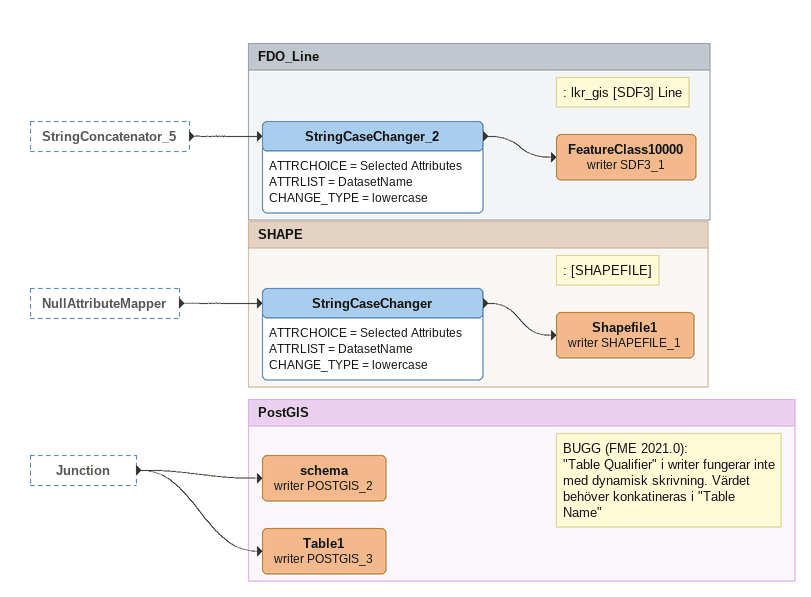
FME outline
StringConcatenator_5 [outside]
    -> StringCaseChanger_2
NullAttributeMapper [outside]
    -> StringCaseChanger
Junction [outside]
    -> schema (writer POSTGIS_2)
    -> Table1 (writer POSTGIS_3)

Bookmark: FDO_Line
StringCaseChanger_2
    ATTRCHOICE = Selected Attributes
    ATTRLIST = DatasetName
    CHANGE_TYPE = lowercase
    -> FeatureClass10000 (writer SDF3_1)
Note: : lkr_gis [SDF3] Line
FeatureClass10000 (writer SDF3_1)

Bookmark: SHAPE
StringCaseChanger
    ATTRCHOICE = Selected Attributes
    ATTRLIST = DatasetName
    CHANGE_TYPE = lowercase
    -> Shapefile1 (writer SHAPEFILE_1)
Note: : [SHAPEFILE]
Shapefile1 (writer SHAPEFILE_1)

Bookmark: PostGIS
Note: BUGG (FME 2021.0): / "Table Qualifier" i writer fungerar inte med dynamisk skrivning. Värdet behöver konkatineras i "Table Name"
schema (writer POSTGIS_2)
Table1 (writer POSTGIS_3)
